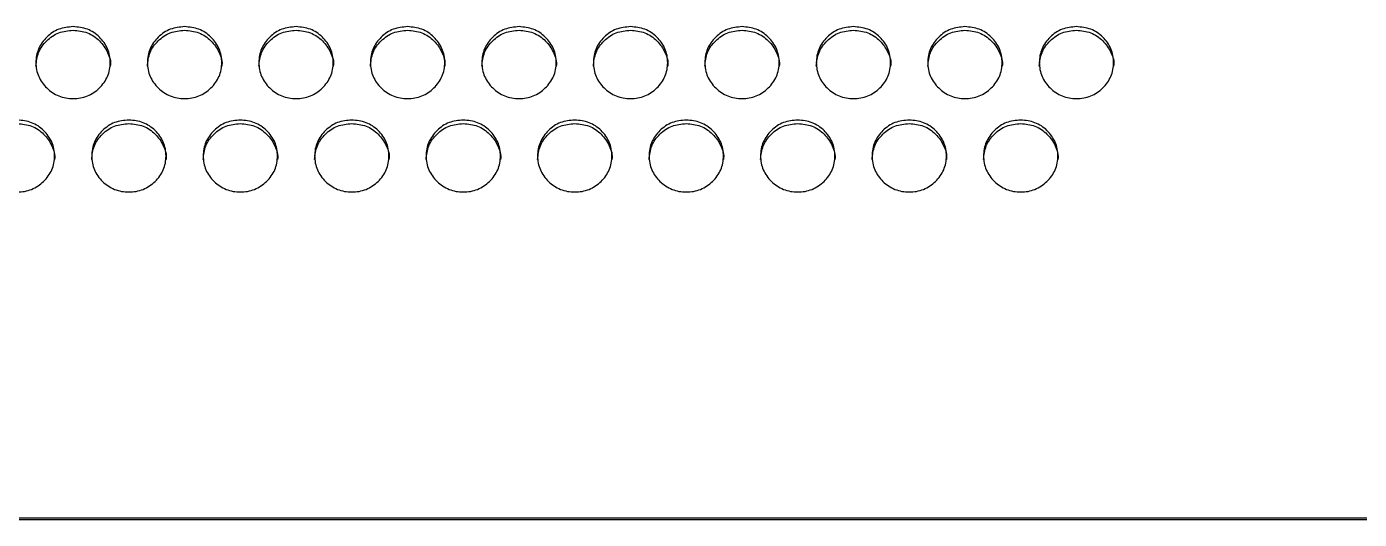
# Model space of a CAD drawing. Header units: millimetres. Extents: x 0.6 to 29.2, y 0.5 to 20.5.
# Drawn here: x 21.955 to 22.911, y 10.638 to 10.992 of the extents above; entities that cross this region are included whole.
import ezdxf

# ---------------------------------------------------------------- set-up
doc = ezdxf.new("R2010")
doc.units = ezdxf.units.MM

msp = doc.modelspace()

# ---------------------------------------------------------------- linework, layer by layer
for p, q in [((21.34135, 10.63898), (24.34135, 10.63898)), ((21.34135, 10.63796), (24.34135, 10.63796))]:
    msp.add_line(p, q)
for points, knots in [([(21.98802, 10.99151), (21.99153, 10.99116), (21.99855, 10.99046), (22.00731, 10.98434), (22.01344, 10.97593), (22.0153, 10.96574), (22.01344, 10.95555), (22.00731, 10.94708), (21.99855, 10.94115), (21.98802, 10.93934), (21.97748, 10.94114), (21.96872, 10.94708), (21.96259, 10.95556), (21.96073, 10.96573), (21.96259, 10.97593), (21.96872, 10.98435), (21.97748, 10.99048), (21.98451, 10.99117), (21.98802, 10.99151)], [0, 0, 0, 0, 0.062527, 0.124989, 0.187435, 0.249995, 0.312447, 0.375003, 0.437454, 0.500007, 0.562451, 0.625015, 0.687459, 0.750019, 0.812469, 0.875026, 0.937562, 1, 1, 1, 1]), ([(21.96135, 10.96319), (21.96171, 10.96658), (21.96243, 10.97336), (21.96877, 10.98177), (21.97747, 10.9879), (21.9845, 10.98859), (21.98802, 10.98893)], [0, 0, 0, 0, 0.24942, 0.499737, 0.750036, 1, 1, 1, 1]), ([(21.98802, 10.98893), (21.99152, 10.98858), (21.99853, 10.98788), (22.00739, 10.98175), (22.01313, 10.9734), (22.01535, 10.96646), (22.01468, 10.96316), (22.01468, 10.96315)], [0, 0, 0, 0, 0.2500891, 0.4998641, 0.7495115, 0.9995553, 1, 1, 1, 1]), ([(22.06802, 10.99151), (22.07153, 10.99116), (22.07855, 10.99046), (22.08731, 10.98434), (22.09344, 10.97593), (22.0953, 10.96574), (22.09344, 10.95555), (22.08731, 10.94708), (22.07855, 10.94115), (22.06802, 10.93934), (22.05748, 10.94114), (22.04872, 10.94708), (22.04259, 10.95556), (22.04073, 10.96573), (22.04259, 10.97593), (22.04872, 10.98435), (22.05748, 10.99048), (22.06451, 10.99117), (22.06802, 10.99151)], [0, 0, 0, 0, 0.062529, 0.124991, 0.187438, 0.249997, 0.312449, 0.375005, 0.437458, 0.500009, 0.562453, 0.625017, 0.687461, 0.750021, 0.812471, 0.875029, 0.937564, 1, 1, 1, 1]), ([(22.04135, 10.96319), (22.04171, 10.96658), (22.04243, 10.97336), (22.04877, 10.98177), (22.05747, 10.9879), (22.0645, 10.98859), (22.06802, 10.98893)], [0, 0, 0, 0, 0.249422, 0.499742, 0.750043, 1, 1, 1, 1]), ([(22.06802, 10.98893), (22.07152, 10.98858), (22.07853, 10.98788), (22.08739, 10.98175), (22.09313, 10.9734), (22.09535, 10.96646), (22.09468, 10.96316), (22.09468, 10.96315)], [0, 0, 0, 0, 0.2500965, 0.4998697, 0.7495151, 0.9995553, 1, 1, 1, 1]), ([(22.14802, 10.99151), (22.15153, 10.99116), (22.15855, 10.99046), (22.16731, 10.98434), (22.17344, 10.97593), (22.1753, 10.96574), (22.17344, 10.95555), (22.16731, 10.94708), (22.15855, 10.94115), (22.14802, 10.93934), (22.13748, 10.94114), (22.12872, 10.94708), (22.12259, 10.95556), (22.12073, 10.96573), (22.12259, 10.97593), (22.12872, 10.98435), (22.13748, 10.99048), (22.14451, 10.99117), (22.14802, 10.99151)], [0, 0, 0, 0, 0.0625271, 0.1249907, 0.1874358, 0.2499952, 0.3124475, 0.3750034, 0.4374546, 0.5000078, 0.5624519, 0.6250141, 0.6874592, 0.750019, 0.8124693, 0.8750268, 0.937564, 1, 1, 1, 1]), ([(22.12135, 10.96319), (22.12171, 10.96658), (22.12243, 10.97336), (22.12877, 10.98177), (22.13747, 10.9879), (22.1445, 10.98859), (22.14802, 10.98893)], [0, 0, 0, 0, 0.249419, 0.4997373, 0.7500444, 1, 1, 1, 1]), ([(22.14802, 10.98893), (22.15152, 10.98858), (22.15853, 10.98788), (22.1674, 10.98175), (22.17313, 10.9734), (22.17535, 10.96646), (22.17468, 10.96316), (22.17468, 10.96315)], [0, 0, 0, 0, 0.250088, 0.499871, 0.749512, 0.999555, 1, 1, 1, 1]), ([(22.22802, 10.99151), (22.23153, 10.99116), (22.23855, 10.99046), (22.24731, 10.98434), (22.25344, 10.97593), (22.2553, 10.96574), (22.25344, 10.95555), (22.24731, 10.94708), (22.23855, 10.94115), (22.22802, 10.93934), (22.21748, 10.94114), (22.20872, 10.94708), (22.20259, 10.95556), (22.20073, 10.96573), (22.20259, 10.97593), (22.20872, 10.98435), (22.21748, 10.99048), (22.22451, 10.99117), (22.22802, 10.99151)], [0, 0, 0, 0, 0.0625271, 0.1249889, 0.1874353, 0.2499944, 0.3124463, 0.3750023, 0.4374554, 0.5000063, 0.5624505, 0.6250147, 0.6874585, 0.7500184, 0.8124688, 0.8750263, 0.9375616, 1, 1, 1, 1]), ([(22.20135, 10.96319), (22.20171, 10.96658), (22.20243, 10.97336), (22.20877, 10.98177), (22.21747, 10.9879), (22.2245, 10.98859), (22.22802, 10.98893)], [0, 0, 0, 0, 0.24942, 0.499737, 0.750036, 1, 1, 1, 1]), ([(22.22802, 10.98893), (22.23152, 10.98858), (22.23853, 10.98788), (22.24739, 10.98175), (22.25316, 10.9734), (22.25528, 10.96647), (22.25468, 10.96316), (22.25468, 10.96315)], [0, 0, 0, 0, 0.25009, 0.499866, 0.749514, 0.999557, 1, 1, 1, 1]), ([(22.30802, 10.99151), (22.31153, 10.99116), (22.31855, 10.99046), (22.32731, 10.98434), (22.33344, 10.97593), (22.3353, 10.96574), (22.33344, 10.95556), (22.32731, 10.94708), (22.31855, 10.94115), (22.30802, 10.93934), (22.29748, 10.94114), (22.28872, 10.94708), (22.28259, 10.95556), (22.28073, 10.96573), (22.28259, 10.97593), (22.28872, 10.98435), (22.29748, 10.99048), (22.30451, 10.99117), (22.30802, 10.99151)], [0, 0, 0, 0, 0.0625294, 0.124991, 0.1874374, 0.2499963, 0.3124486, 0.3750031, 0.4374562, 0.5000093, 0.5624511, 0.6250152, 0.6874603, 0.7500196, 0.8124694, 0.8750269, 0.937564, 1, 1, 1, 1]), ([(22.28135, 10.96319), (22.28171, 10.96658), (22.28243, 10.97336), (22.28877, 10.98177), (22.29747, 10.9879), (22.3045, 10.98859), (22.30802, 10.98893)], [0, 0, 0, 0, 0.249419, 0.4997373, 0.7500444, 1, 1, 1, 1]), ([(22.30802, 10.98893), (22.31152, 10.98858), (22.31853, 10.98788), (22.32739, 10.98175), (22.33313, 10.9734), (22.33535, 10.96646), (22.33468, 10.96316), (22.33468, 10.96315)], [0, 0, 0, 0, 0.2500965, 0.4998697, 0.7495151, 0.9995553, 1, 1, 1, 1]), ([(22.38802, 10.99151), (22.39153, 10.99116), (22.39855, 10.99046), (22.40731, 10.98434), (22.41344, 10.97593), (22.4153, 10.96574), (22.41344, 10.95555), (22.40731, 10.94708), (22.39855, 10.94115), (22.38802, 10.93934), (22.37748, 10.94114), (22.36872, 10.94708), (22.36259, 10.95556), (22.36073, 10.96573), (22.36259, 10.97593), (22.36872, 10.98435), (22.37748, 10.99048), (22.38451, 10.99117), (22.38802, 10.99151)], [0, 0, 0, 0, 0.062527, 0.124989, 0.187435, 0.249995, 0.312447, 0.375003, 0.437454, 0.500007, 0.562451, 0.625015, 0.687459, 0.750019, 0.812469, 0.875026, 0.937562, 1, 1, 1, 1]), ([(22.36135, 10.96319), (22.36171, 10.96658), (22.36243, 10.97336), (22.36877, 10.98177), (22.37747, 10.9879), (22.3845, 10.98859), (22.38802, 10.98893)], [0, 0, 0, 0, 0.24942, 0.499737, 0.750036, 1, 1, 1, 1]), ([(22.38802, 10.98893), (22.39152, 10.98858), (22.39853, 10.98788), (22.40739, 10.98175), (22.41313, 10.9734), (22.41535, 10.96646), (22.41468, 10.96316), (22.41468, 10.96315)], [0, 0, 0, 0, 0.2500891, 0.4998641, 0.7495115, 0.9995553, 1, 1, 1, 1]), ([(22.46802, 10.99151), (22.47153, 10.99116), (22.47855, 10.99046), (22.48731, 10.98434), (22.49344, 10.97593), (22.4953, 10.96574), (22.49344, 10.95555), (22.48731, 10.94708), (22.47855, 10.94115), (22.46802, 10.93934), (22.45748, 10.94114), (22.44872, 10.94708), (22.44259, 10.95556), (22.44073, 10.96573), (22.44259, 10.97593), (22.44872, 10.98435), (22.45748, 10.99048), (22.46451, 10.99117), (22.46802, 10.99151)], [0, 0, 0, 0, 0.062529, 0.124991, 0.187438, 0.249996, 0.312448, 0.375004, 0.437457, 0.500008, 0.562452, 0.625017, 0.68746, 0.75002, 0.81247, 0.875029, 0.937564, 1, 1, 1, 1]), ([(22.44135, 10.96319), (22.44171, 10.96658), (22.44243, 10.97336), (22.44877, 10.98177), (22.45747, 10.9879), (22.4645, 10.98859), (22.46802, 10.98893)], [0, 0, 0, 0, 0.24942, 0.499744, 0.750044, 1, 1, 1, 1]), ([(22.46802, 10.98893), (22.47152, 10.98858), (22.47853, 10.98788), (22.48739, 10.98175), (22.49313, 10.9734), (22.49535, 10.96646), (22.49468, 10.96316), (22.49468, 10.96315)], [0, 0, 0, 0, 0.2500965, 0.4998697, 0.7495151, 0.9995553, 1, 1, 1, 1]), ([(22.54802, 10.99151), (22.55153, 10.99116), (22.55855, 10.99046), (22.56731, 10.98434), (22.57344, 10.97593), (22.5753, 10.96574), (22.57344, 10.95555), (22.56731, 10.94708), (22.55855, 10.94115), (22.54802, 10.93934), (22.53748, 10.94114), (22.52872, 10.94708), (22.52259, 10.95556), (22.52073, 10.96573), (22.52259, 10.97593), (22.52872, 10.98435), (22.53748, 10.99048), (22.54451, 10.99117), (22.54802, 10.99151)], [0, 0, 0, 0, 0.0625271, 0.1249907, 0.1874358, 0.2499952, 0.3124475, 0.3750034, 0.4374546, 0.5000078, 0.5624519, 0.6250141, 0.6874592, 0.750019, 0.8124693, 0.8750268, 0.937564, 1, 1, 1, 1]), ([(22.52135, 10.96319), (22.52171, 10.96658), (22.52243, 10.97336), (22.52877, 10.98177), (22.53747, 10.9879), (22.5445, 10.98859), (22.54802, 10.98893)], [0, 0, 0, 0, 0.249419, 0.4997373, 0.7500444, 1, 1, 1, 1]), ([(22.54802, 10.98893), (22.55152, 10.98858), (22.55853, 10.98788), (22.5674, 10.98175), (22.57313, 10.9734), (22.57535, 10.96646), (22.57468, 10.96316), (22.57468, 10.96315)], [0, 0, 0, 0, 0.250088, 0.499871, 0.749512, 0.999555, 1, 1, 1, 1]), ([(22.62802, 10.99151), (22.63153, 10.99116), (22.63855, 10.99046), (22.64731, 10.98434), (22.65344, 10.97593), (22.6553, 10.96574), (22.65344, 10.95555), (22.64731, 10.94708), (22.63855, 10.94115), (22.62802, 10.93934), (22.61748, 10.94114), (22.60872, 10.94708), (22.60259, 10.95556), (22.60073, 10.96573), (22.60259, 10.97593), (22.60872, 10.98435), (22.61748, 10.99048), (22.62451, 10.99117), (22.62802, 10.99151)], [0, 0, 0, 0, 0.0625271, 0.1249889, 0.1874353, 0.2499944, 0.3124463, 0.3750023, 0.4374554, 0.5000063, 0.5624505, 0.6250147, 0.6874585, 0.7500184, 0.8124688, 0.8750263, 0.9375616, 1, 1, 1, 1]), ([(22.60135, 10.96319), (22.60171, 10.96658), (22.60243, 10.97336), (22.60877, 10.98177), (22.61747, 10.9879), (22.6245, 10.98859), (22.62802, 10.98893)], [0, 0, 0, 0, 0.24942, 0.499737, 0.750036, 1, 1, 1, 1]), ([(22.62802, 10.98893), (22.63152, 10.98858), (22.63853, 10.98788), (22.64739, 10.98175), (22.65316, 10.9734), (22.65528, 10.96647), (22.65468, 10.96316), (22.65468, 10.96315)], [0, 0, 0, 0, 0.25009, 0.499866, 0.749514, 0.999557, 1, 1, 1, 1]), ([(22.70802, 10.99151), (22.71153, 10.99116), (22.71855, 10.99046), (22.72731, 10.98434), (22.73344, 10.97593), (22.7353, 10.96574), (22.73344, 10.95556), (22.72731, 10.94708), (22.71855, 10.94115), (22.70802, 10.93934), (22.69748, 10.94114), (22.68872, 10.94708), (22.68259, 10.95556), (22.68073, 10.96573), (22.68259, 10.97593), (22.68872, 10.98435), (22.69748, 10.99048), (22.70451, 10.99117), (22.70802, 10.99151)], [0, 0, 0, 0, 0.0625294, 0.124991, 0.1874374, 0.2499963, 0.3124486, 0.3750031, 0.4374562, 0.5000093, 0.5624511, 0.6250152, 0.6874603, 0.7500196, 0.8124694, 0.8750269, 0.937564, 1, 1, 1, 1]), ([(22.68135, 10.96319), (22.68171, 10.96658), (22.68243, 10.97336), (22.68877, 10.98177), (22.69747, 10.9879), (22.7045, 10.98859), (22.70802, 10.98893)], [0, 0, 0, 0, 0.249419, 0.4997373, 0.7500444, 1, 1, 1, 1]), ([(22.70802, 10.98893), (22.71152, 10.98858), (22.71853, 10.98788), (22.72739, 10.98175), (22.73313, 10.9734), (22.73535, 10.96646), (22.73468, 10.96316), (22.73468, 10.96315)], [0, 0, 0, 0, 0.2500965, 0.4998697, 0.7495151, 0.9995553, 1, 1, 1, 1]), ([(21.94802, 10.92451), (21.95153, 10.92416), (21.95855, 10.92346), (21.96731, 10.91733), (21.97344, 10.90891), (21.9753, 10.8987), (21.97344, 10.8885), (21.96731, 10.88002), (21.95855, 10.87408), (21.94802, 10.87227), (21.93748, 10.87407), (21.92872, 10.88001), (21.92259, 10.88851), (21.92073, 10.8987), (21.92259, 10.90891), (21.92872, 10.91733), (21.93748, 10.92348), (21.94451, 10.92417), (21.94802, 10.92451)], [0, 0, 0, 0, 0.062529, 0.124991, 0.187438, 0.249997, 0.312449, 0.375005, 0.437458, 0.500009, 0.562453, 0.625017, 0.687461, 0.750021, 0.812471, 0.875029, 0.937564, 1, 1, 1, 1]), ([(21.94802, 10.92198), (21.95152, 10.92163), (21.95853, 10.92093), (21.96739, 10.91479), (21.97316, 10.90642), (21.97528, 10.89949), (21.97468, 10.89617), (21.97468, 10.89616)], [0, 0, 0, 0, 0.250098, 0.499871, 0.749517, 0.999558, 1, 1, 1, 1]), ([(22.02802, 10.92451), (22.03153, 10.92416), (22.03855, 10.92346), (22.04731, 10.91733), (22.05344, 10.90891), (22.0553, 10.8987), (22.05344, 10.8885), (22.04731, 10.88002), (22.03855, 10.87408), (22.02802, 10.87227), (22.01748, 10.87407), (22.00872, 10.88001), (22.00259, 10.88851), (22.00073, 10.8987), (22.00259, 10.90891), (22.00872, 10.91733), (22.01748, 10.92348), (22.02451, 10.92417), (22.02802, 10.92451)], [0, 0, 0, 0, 0.062529, 0.124991, 0.187438, 0.249996, 0.312449, 0.375003, 0.437456, 0.500009, 0.562451, 0.625015, 0.687461, 0.75002, 0.812469, 0.875027, 0.937564, 1, 1, 1, 1]), ([(22.00135, 10.89621), (22.00171, 10.8996), (22.00243, 10.90639), (22.00877, 10.91481), (22.01747, 10.92095), (22.0245, 10.92163), (22.02802, 10.92198)], [0, 0, 0, 0, 0.249419, 0.499738, 0.750045, 1, 1, 1, 1]), ([(22.02802, 10.92198), (22.03152, 10.92163), (22.03853, 10.92093), (22.0474, 10.91479), (22.05313, 10.90643), (22.05535, 10.89948), (22.05468, 10.89617), (22.05468, 10.89616)], [0, 0, 0, 0, 0.250097, 0.49987, 0.749516, 0.999556, 1, 1, 1, 1]), ([(22.10802, 10.92451), (22.11153, 10.92416), (22.11855, 10.92346), (22.12731, 10.91733), (22.13344, 10.90891), (22.1353, 10.8987), (22.13344, 10.8885), (22.12731, 10.88002), (22.11855, 10.87408), (22.10802, 10.87227), (22.09748, 10.87407), (22.08872, 10.88001), (22.08259, 10.88851), (22.08073, 10.8987), (22.08259, 10.90891), (22.08872, 10.91733), (22.09748, 10.92348), (22.10451, 10.92417), (22.10802, 10.92451)], [0, 0, 0, 0, 0.062527, 0.124989, 0.187436, 0.249994, 0.312446, 0.375002, 0.437455, 0.500006, 0.56245, 0.625015, 0.687459, 0.750019, 0.812469, 0.875026, 0.937562, 1, 1, 1, 1]), ([(22.08135, 10.89621), (22.08171, 10.8996), (22.08243, 10.90639), (22.08877, 10.91481), (22.09747, 10.92095), (22.1045, 10.92163), (22.10802, 10.92198)], [0, 0, 0, 0, 0.24942, 0.499738, 0.750036, 1, 1, 1, 1]), ([(22.10802, 10.92198), (22.11152, 10.92163), (22.11853, 10.92093), (22.12739, 10.91479), (22.13316, 10.90642), (22.13528, 10.89949), (22.13468, 10.89617), (22.13468, 10.89616)], [0, 0, 0, 0, 0.250091, 0.499867, 0.749515, 0.999558, 1, 1, 1, 1]), ([(22.18802, 10.92451), (22.19153, 10.92416), (22.19855, 10.92346), (22.20731, 10.91733), (22.21344, 10.90891), (22.2153, 10.8987), (22.21344, 10.8885), (22.20731, 10.88002), (22.19855, 10.87408), (22.18802, 10.87227), (22.17748, 10.87407), (22.16872, 10.88001), (22.16259, 10.88851), (22.16073, 10.8987), (22.16259, 10.90891), (22.16872, 10.91733), (22.17748, 10.92348), (22.18451, 10.92417), (22.18802, 10.92451)], [0, 0, 0, 0, 0.062529, 0.124991, 0.187438, 0.249996, 0.312448, 0.375004, 0.437457, 0.500007, 0.562451, 0.625015, 0.687461, 0.75002, 0.81247, 0.875027, 0.937564, 1, 1, 1, 1]), ([(22.16135, 10.89621), (22.16171, 10.8996), (22.16243, 10.90639), (22.16877, 10.91481), (22.17747, 10.92095), (22.1845, 10.92163), (22.18802, 10.92198)], [0, 0, 0, 0, 0.249419, 0.499738, 0.750045, 1, 1, 1, 1]), ([(22.18802, 10.92198), (22.19152, 10.92163), (22.19853, 10.92093), (22.20739, 10.91479), (22.21313, 10.90643), (22.21535, 10.89948), (22.21468, 10.89617), (22.21468, 10.89616)], [0, 0, 0, 0, 0.250097, 0.49987, 0.749516, 0.999556, 1, 1, 1, 1]), ([(22.26802, 10.92451), (22.27153, 10.92416), (22.27855, 10.92346), (22.28731, 10.91733), (22.29344, 10.90891), (22.2953, 10.8987), (22.29344, 10.8885), (22.28731, 10.88002), (22.27855, 10.87408), (22.26802, 10.87227), (22.25748, 10.87407), (22.24872, 10.88001), (22.24259, 10.88851), (22.24073, 10.8987), (22.24259, 10.90891), (22.24872, 10.91733), (22.25748, 10.92348), (22.26451, 10.92417), (22.26802, 10.92451)], [0, 0, 0, 0, 0.062527, 0.12499, 0.187436, 0.249995, 0.312447, 0.375003, 0.437454, 0.500007, 0.562451, 0.625015, 0.687459, 0.750019, 0.812469, 0.875027, 0.937562, 1, 1, 1, 1]), ([(22.24135, 10.89621), (22.24171, 10.8996), (22.24243, 10.90639), (22.24877, 10.91481), (22.25747, 10.92095), (22.2645, 10.92163), (22.26802, 10.92198)], [0, 0, 0, 0, 0.24942, 0.499738, 0.750036, 1, 1, 1, 1]), ([(22.26802, 10.92198), (22.27152, 10.92163), (22.27853, 10.92093), (22.2874, 10.91479), (22.29313, 10.90643), (22.29535, 10.89948), (22.29468, 10.89617), (22.29468, 10.89616)], [0, 0, 0, 0, 0.250089, 0.499871, 0.749513, 0.999556, 1, 1, 1, 1]), ([(22.34802, 10.92451), (22.35153, 10.92416), (22.35855, 10.92346), (22.36731, 10.91733), (22.37344, 10.90891), (22.3753, 10.8987), (22.37344, 10.8885), (22.36731, 10.88002), (22.35855, 10.87408), (22.34802, 10.87227), (22.33748, 10.87407), (22.32872, 10.88001), (22.32259, 10.88851), (22.32073, 10.8987), (22.32259, 10.90891), (22.32872, 10.91733), (22.33748, 10.92348), (22.34451, 10.92417), (22.34802, 10.92451)], [0, 0, 0, 0, 0.062529, 0.124991, 0.187438, 0.249997, 0.312449, 0.375005, 0.437458, 0.500009, 0.562453, 0.625017, 0.687461, 0.750021, 0.812471, 0.875029, 0.937564, 1, 1, 1, 1]), ([(22.32135, 10.89621), (22.32171, 10.8996), (22.32243, 10.90639), (22.32877, 10.91481), (22.33747, 10.92095), (22.3445, 10.92163), (22.34802, 10.92198)], [0, 0, 0, 0, 0.249422, 0.499743, 0.750043, 1, 1, 1, 1]), ([(22.34802, 10.92198), (22.35152, 10.92163), (22.35853, 10.92093), (22.36739, 10.91479), (22.37316, 10.90642), (22.37528, 10.89949), (22.37468, 10.89617), (22.37468, 10.89616)], [0, 0, 0, 0, 0.250098, 0.499871, 0.749517, 0.999558, 1, 1, 1, 1]), ([(22.42802, 10.92451), (22.43153, 10.92416), (22.43855, 10.92346), (22.44731, 10.91733), (22.45344, 10.90891), (22.4553, 10.8987), (22.45344, 10.8885), (22.44731, 10.88002), (22.43855, 10.87408), (22.42802, 10.87227), (22.41748, 10.87407), (22.40872, 10.88002), (22.40259, 10.88851), (22.40073, 10.8987), (22.40259, 10.90891), (22.40872, 10.91733), (22.41748, 10.92348), (22.42451, 10.92417), (22.42802, 10.92451)], [0, 0, 0, 0, 0.0625293, 0.1249907, 0.1874374, 0.2499961, 0.3124482, 0.3750027, 0.4374555, 0.5000087, 0.5624527, 0.6250146, 0.68746, 0.7500196, 0.8124696, 0.875027, 0.9375641, 1, 1, 1, 1]), ([(22.40135, 10.89621), (22.40171, 10.8996), (22.40243, 10.90639), (22.40877, 10.91481), (22.41747, 10.92095), (22.4245, 10.92163), (22.42802, 10.92198)], [0, 0, 0, 0, 0.249419, 0.499738, 0.750045, 1, 1, 1, 1]), ([(22.42802, 10.92198), (22.43152, 10.92163), (22.43853, 10.92093), (22.4474, 10.91479), (22.45313, 10.90643), (22.45535, 10.89948), (22.45468, 10.89617), (22.45468, 10.89616)], [0, 0, 0, 0, 0.250097, 0.49987, 0.749516, 0.999556, 1, 1, 1, 1]), ([(22.50802, 10.92451), (22.51153, 10.92416), (22.51855, 10.92346), (22.52731, 10.91733), (22.53344, 10.90891), (22.5353, 10.8987), (22.53344, 10.8885), (22.52731, 10.88002), (22.51855, 10.87408), (22.50802, 10.87227), (22.49748, 10.87407), (22.48872, 10.88001), (22.48259, 10.88851), (22.48073, 10.8987), (22.48259, 10.90891), (22.48872, 10.91733), (22.49748, 10.92348), (22.50451, 10.92417), (22.50802, 10.92451)], [0, 0, 0, 0, 0.062527, 0.124989, 0.187436, 0.249994, 0.312446, 0.375002, 0.437455, 0.500006, 0.56245, 0.625015, 0.687459, 0.750019, 0.812469, 0.875026, 0.937562, 1, 1, 1, 1]), ([(22.48135, 10.89621), (22.48171, 10.8996), (22.48243, 10.90639), (22.48877, 10.91481), (22.49747, 10.92095), (22.5045, 10.92163), (22.50802, 10.92198)], [0, 0, 0, 0, 0.24942, 0.499738, 0.750036, 1, 1, 1, 1]), ([(22.50802, 10.92198), (22.51152, 10.92163), (22.51853, 10.92093), (22.52739, 10.91479), (22.53316, 10.90642), (22.53528, 10.89949), (22.53468, 10.89617), (22.53468, 10.89616)], [0, 0, 0, 0, 0.250091, 0.499867, 0.749515, 0.999558, 1, 1, 1, 1]), ([(22.58802, 10.92451), (22.59153, 10.92416), (22.59855, 10.92346), (22.60731, 10.91733), (22.61344, 10.90891), (22.6153, 10.8987), (22.61344, 10.8885), (22.60731, 10.88002), (22.59855, 10.87408), (22.58802, 10.87227), (22.57748, 10.87407), (22.56872, 10.88001), (22.56259, 10.88851), (22.56073, 10.8987), (22.56259, 10.90891), (22.56872, 10.91733), (22.57748, 10.92348), (22.58451, 10.92417), (22.58802, 10.92451)], [0, 0, 0, 0, 0.0625293, 0.1249908, 0.1874377, 0.2499964, 0.3124486, 0.3750031, 0.4374561, 0.5000069, 0.5624511, 0.625015, 0.6874605, 0.7500198, 0.8124694, 0.8750268, 0.937564, 1, 1, 1, 1]), ([(22.56135, 10.89621), (22.56171, 10.8996), (22.56243, 10.90639), (22.56877, 10.91481), (22.57747, 10.92095), (22.5845, 10.92163), (22.58802, 10.92198)], [0, 0, 0, 0, 0.249419, 0.499738, 0.750045, 1, 1, 1, 1]), ([(22.58802, 10.92198), (22.59152, 10.92163), (22.59853, 10.92093), (22.60739, 10.91479), (22.61313, 10.90643), (22.61535, 10.89948), (22.61468, 10.89617), (22.61468, 10.89616)], [0, 0, 0, 0, 0.250097, 0.49987, 0.749516, 0.999556, 1, 1, 1, 1]), ([(22.66802, 10.92451), (22.67153, 10.92416), (22.67855, 10.92346), (22.68731, 10.91733), (22.69344, 10.90891), (22.6953, 10.8987), (22.69344, 10.8885), (22.68731, 10.88002), (22.67855, 10.87408), (22.66802, 10.87227), (22.65748, 10.87407), (22.64872, 10.88001), (22.64259, 10.88851), (22.64073, 10.8987), (22.64259, 10.90891), (22.64872, 10.91733), (22.65748, 10.92348), (22.66451, 10.92417), (22.66802, 10.92451)], [0, 0, 0, 0, 0.062527, 0.124989, 0.187435, 0.249995, 0.312447, 0.375003, 0.437454, 0.500007, 0.562451, 0.625015, 0.687459, 0.750019, 0.812469, 0.875026, 0.937562, 1, 1, 1, 1]), ([(22.64135, 10.89621), (22.64171, 10.8996), (22.64243, 10.90639), (22.64877, 10.91481), (22.65747, 10.92095), (22.6645, 10.92163), (22.66802, 10.92198)], [0, 0, 0, 0, 0.24942, 0.499738, 0.750036, 1, 1, 1, 1]), ([(22.66802, 10.92198), (22.67152, 10.92163), (22.67853, 10.92093), (22.68739, 10.91479), (22.69313, 10.90643), (22.69535, 10.89948), (22.69468, 10.89617), (22.69468, 10.89616)], [0, 0, 0, 0, 0.2500898, 0.4998648, 0.7495124, 0.9995559, 1, 1, 1, 1])]:
    msp.add_open_spline(points, degree=3, knots=knots)

doc.saveas('drawing.dxf')
